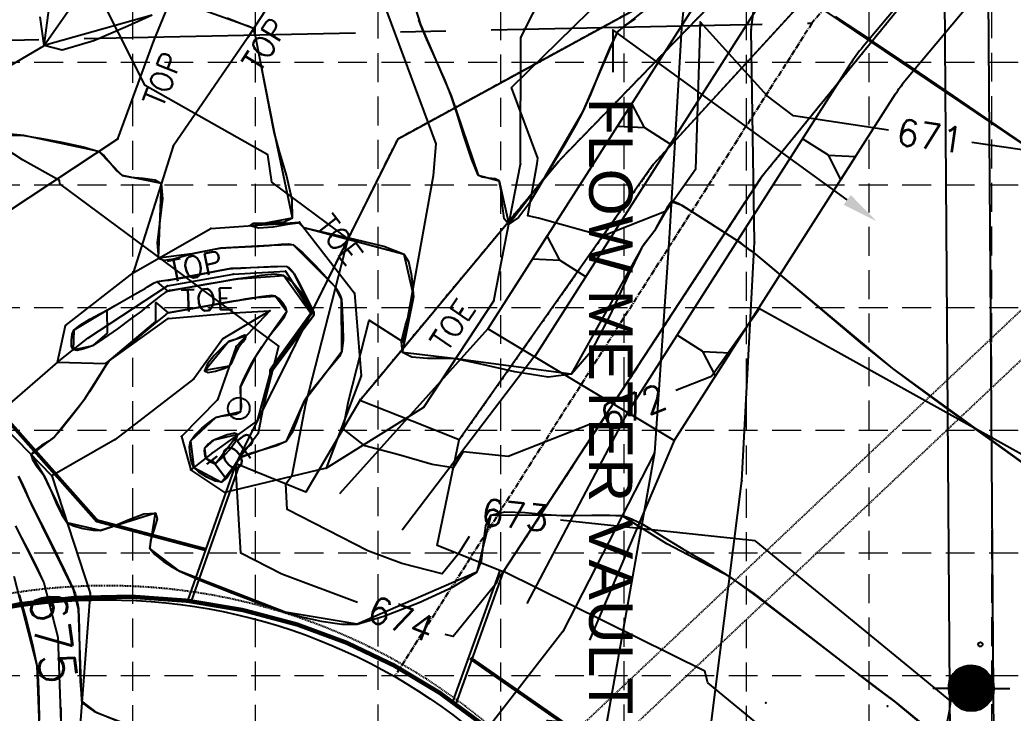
# Model space of a CAD drawing. Header units: inches. Extents: x 8056544 to 8057224, y 14638228 to 14639314.
# Drawn here: x 8057003.7 to 8057141, y 14638952.2 to 14639048 of the extents above; entities that cross this region are included whole.
import ezdxf

# ---------------------------------------------------------------- set-up
doc = ezdxf.new("R2010")
doc.units = ezdxf.units.IN
doc.header["$MEASUREMENT"] = 0
for name, pattern in [('CENTER2', [1.125, 0.75, -0.125, 0.125, -0.125]), ('DASHED2', [0.375, 0.25, -0.125]), ('HIDDEN', [0.375, 0.25, -0.125]), ('HIDDEN2', [0.1875, 0.125, -0.0625]), ('PHANTOM2', [1.25, 0.625, -0.125, 0.125, -0.125, 0.125, -0.125])]:
    doc.linetypes.add(name, pattern=pattern)
for name, color, linetype in [('EC', 35, 'Continuous'), ('EX-CONC', 5, 'Continuous'), ('EX-MISC', 5, 'Continuous'), ('EX-PAV-DIRT', 21, 'Continuous'), ('EX-SLOPE-BTM-', 5, 'DASHED2'), ('EX-SLOPE-TOP-', 5, 'PHANTOM2'), ('EX-TANK', 2, 'Continuous'), ('EX-TANK-DRAIN', 2, 'HIDDEN2'), ('EX-YARD PIPE-blue', 5, 'Continuous'), ('EX-YARD-PIPE', 2, 'Continuous'), ('FN-6TXT', 6, 'Continuous'), ('FN-CLDITCH', 2, 'CENTER2'), ('FN-TANK-DRAIN', 2, 'HIDDEN2'), ('GRID', 254, 'HIDDEN'), ('POINT', 7, 'Continuous'), ('SRF-FLT-', 5, 'Continuous'), ('WR-DRAIN-CHAN-CENTER', 2, 'CENTER2'), ('WR-DRAIN-CHANNEL', 7, 'Continuous')]:
    doc.layers.add(name, color=color, linetype=linetype)
doc.styles.add('30-120', font='ROMANS.shx', dxfattribs={"height": 3.6})
doc.styles.add('ROMANS', font='romans.shx', dxfattribs={"height": 3})
doc.styles.get("Standard").update_dxf_attribs({"font": 'ARIAL.TTF'})

# ---------------------------------------------------------------- blocks, each defined once
blk = doc.blocks.new('AV')
at = {"linetype": 'Continuous'}
for p, q in [((0, 0.0631), (0, 0.1064)), ((0, -0.0631), (0, -0.1064))]:
    blk.add_line(p, q, dxfattribs=at)
for radius in [0.0625, 0.06, 0.0575, 0.055, 0.0525, 0.05, 0.0475, 0.045, 0.0425, 0.04, 0.0375, 0.035, 0.0325, 0.03, 0.0275, 0.025, 0.0225, 0.02, 0.0175, 0.015, 0.0125, 0.01, 0.0075, 0.005, 0.0025]:
    blk.add_circle((0, 0), radius, dxfattribs=at)

msp = doc.modelspace()

# ---------------------------------------------------------------- linework, layer by layer
at = {"layer": 'EC', "flags": 128}
for points, elevation in [([(8057123.73, 14639032.8), (8057110.59, 14639034.74), (8057106.99, 14639037.54), (8057097.69, 14639047.73), (8057097.08, 14639027.32), (8057092.99, 14639021.57), (8057084.24, 14639018.12), (8057075.35, 14639020.63), (8057073.88, 14639020.92), (8057075.2, 14639028.16), (8057075.26, 14639028.91), (8057071.63, 14639038.69), (8057088.8, 14639055.54), (8057067.86, 14639075.43), (8057054.01, 14639083.72), (8057046.89, 14639089.74), (8057043.98, 14639094.36)], 671), ([(8057082.54, 14638992.16), (8057071.17, 14638987.68), (8057064.93, 14638988.34), (8057064.92, 14638988.28), (8057063.59, 14638986.12), (8057060.68, 14638986.56), (8057056.04, 14638987.9), (8057051.37, 14638989.16), (8057048.35, 14638991.52), (8057049.08, 14638995.34), (8057051.94, 14639006.52), (8057056.68, 14639003.5), (8057060.85, 14639026.5), (8057061.22, 14639030.87), (8057054.43, 14639049.13), (8057039.65, 14639067.74), (8057030.08, 14639075.83)], 672), ([(8057065.77, 14638976.64), (8057064.26, 14638974.18), (8057062.05, 14638971.46), (8057056.49, 14638972.88), (8057051.79, 14638974.65), (8057040.63, 14638980.35), (8057040.42, 14638983.9), (8057041.32, 14638985.09), (8057043.2, 14638994.95), (8057049.05, 14639017.78), (8057038.5, 14639025.61), (8057037.95, 14639029.38), (8057021.01, 14639038.96), (8057008.1, 14639064.45)], 673), ([(8057050.36, 14638967.49), (8057039.9, 14638971.43), (8057034.22, 14638974.33), (8057033.56, 14638985.29), (8057033.63, 14638986.65), (8057033.99, 14638987.45), (8057036.64, 14638990.94), (8057037.33, 14638994.56), (8057039.47, 14639002.93), (8057009.21, 14639025.37), (8057009.14, 14639025.83), (8057004.06, 14639028.7), (8056992.41, 14639036.21), (8056986.22, 14639046.91), (8056984.09, 14639052.06)], 674), ([(8057195.52, 14638993.35), (8057189.22, 14638996.91), (8057159.44, 14639026.49), (8057155.8, 14639028.4), (8057154.56, 14639029.4), (8057153.3, 14639030.12), (8057153.27, 14639028.43), (8057135.26, 14639031.09)], 671), ([(8057197.98, 14638938.5), (8057195.58, 14638939.85), (8057176, 14638961.34), (8057160.5, 14638976.87), (8057154.91, 14638982.9), (8057145.47, 14638986.11), (8057105.92, 14639008.08), (8057099.26, 14638998.75), (8057094.35, 14638996.81)], 672), ([(8057171.21, 14638916.98), (8057165.66, 14638926.96), (8057159.68, 14638933.52), (8057155.56, 14638937.65), (8057147.85, 14638938.37), (8057150.01, 14638929.3), (8057145.71, 14638927.73), (8057140.43, 14638928.29), (8057135.93, 14638931.59), (8057129.81, 14638940.57), (8057132.18, 14638952.49), (8057132.36, 14638953.86), (8057105.47, 14638975.94), (8057105.47, 14638975.95), (8057105.32, 14638976.02), (8057078.42, 14638978.9)], 673), ([(8057128.42, 14638908.02), (8057128.09, 14638908.06), (8057122.96, 14638904.83), (8057118.37, 14638909.77), (8057109.77, 14638924.7), (8057108.29, 14638926.82), (8057108.26, 14638938.23), (8057109.48, 14638947.6), (8057098.76, 14638956.41), (8057098.34, 14638958.03), (8057070.61, 14638971.74), (8057070.49, 14638971.76), (8057070.48, 14638971.73), (8057069.76, 14638970.78), (8057069.5, 14638970.13), (8057063.55, 14638962.81), (8057062.44, 14638963.09)], 674)]:
    msp.add_lwpolyline(points, dxfattribs=dict(at, elevation=elevation))
at = {"layer": 'EC'}
for points in [[(8057045.99, 14638986.05), (8057059.51, 14638994.49), (8057069.21, 14639009.18), (8057072.87, 14639028.09), (8057072.94, 14639045.57), (8057079.51, 14639058.6), (8057078.45, 14639072.45), (8057089.71, 14639088.94)], [(8056969.13, 14639029.23), (8056987.61, 14639033.07), (8057006.99, 14639044.43), (8057020.93, 14639064.4), (8057029.27, 14639073.19)], [(8056969.13, 14639029.23), (8056982.18, 14639019.35), (8057001.83, 14639021.41), (8057017.23, 14639031.6), (8057022.17, 14639045.12), (8057028.79, 14639061.15), (8057046.3, 14639062.7), (8057035.17, 14639045.6), (8057024.85, 14639030.56), (8057019.32, 14639013.08)], [(8057008.87, 14639000.74), (8057009.98, 14639005.78), (8057019.32, 14639013.08), (8057030.08, 14639019.17), (8057042.32, 14639020.08), (8057049.95, 14639010.25), (8057050.85, 14638998.82), (8057045.99, 14638986.05), (8057032, 14638982.7), (8057027.31, 14638985.86)], [(8057008.87, 14639000.74), (8057013.09, 14639004.05), (8057024.09, 14639011.25), (8057033.18, 14639012.9), (8057040.41, 14639013.31), (8057044.08, 14639007.5), (8057038.43, 14638999.74), (8057036.48, 14638992.62), (8057030.31, 14638988.2), (8057027.31, 14638985.86)], [(8057008.09, 14638985.01), (8057000.1, 14638993.15), (8056991.19, 14639000.93), (8056977.26, 14639007.03), (8056959.88, 14639007.72), (8056944.07, 14639003.14), (8056927.64, 14638991.15), (8056914.43, 14638973.79), (8056917.33, 14638961.24), (8056925.75, 14638963.63), (8056941.22, 14638976.45), (8056954.02, 14638983.4), (8056969.58, 14638985.78), (8056982.97, 14638979.77), (8056986.75, 14638964.58), (8056989.61, 14638944.41), (8056988.44, 14638926.02), (8056983.39, 14638912.14), (8056974.94, 14638905.25), (8056973.48, 14638898.28), (8056967.72, 14638901.41), (8056965.4, 14638896.74), (8056967.78, 14638893.55)], [(8057038.23, 14639007.83), (8057031.72, 14639003.95), (8057027.74, 14638998.41), (8057016.83, 14638990.01), (8057008.09, 14638985.01)], [(8057008.87, 14639000.74), (8057015.52, 14639000.54), (8057024.19, 14639006.76), (8057033.24, 14639007.53), (8057038.23, 14639007.83), (8057033.56, 14639002.88), (8057030.98, 14638995.51), (8057026.03, 14638990.43), (8057027.31, 14638985.86)], [(8057008.87, 14639000.74), (8057000.1, 14638993.15)], [(8057091.41, 14638988.17), (8057078.71, 14638963.52), (8057067.75, 14638949.37)], [(8057008.09, 14638985.01), (8057013.41, 14638968.81), (8057011.77, 14638947.63), (8057008.18, 14638927.39), (8057003.05, 14638910.09), (8056992.26, 14638897.53), (8056982.16, 14638891.07)]]:
    msp.add_lwpolyline(points, dxfattribs=at)
at = {"layer": 'EC', "linetype": 'Continuous'}
for points in [[(8057021.95, 14639048.65), (8057007.02, 14639044.47), (8057010.04, 14639067.18)], [(8057156.07, 14638976.84), (8057124.35, 14638999.82), (8057105.14, 14639015.87), (8057104.67, 14639016.16), (8057103, 14639017.4), (8057095.2, 14639022.36), (8057093.72, 14639022.87), (8057091.4, 14639018.88), (8057089.58, 14639016.49), (8057079.9, 14638999.06), (8057063.94, 14639001.2), (8057056.56, 14639002.05), (8057058.11, 14639009.8), (8057056.8, 14639015.58), (8057042.94, 14639019.29), (8057042.28, 14639019.95), (8057042.14, 14639019.94), (8057035.45, 14639019.57), (8057041.37, 14639020.65), (8057038.86, 14639032.44), (8057036.23, 14639045.77), (8057035.96, 14639046.81), (8057034.42, 14639047.44), (8057024.58, 14639050.95)], [(8057058.08, 14639050.42), (8057059.05, 14639047.39), (8057063.3, 14639037.53), (8057067.02, 14639026.55), (8057069.91, 14639025.78), (8057071.26, 14639019.79), (8057076.29, 14639026.39), (8057081.52, 14639035.39), (8057086.3, 14639046.36), (8057090.95, 14639050.03)], [(8057112.66, 14639050.82), (8057152.69, 14639023.85)], [(8057151.8, 14638931.26), (8057124.67, 14638953.78), (8057121.81, 14638955.92), (8057105.15, 14638968.73), (8057101.79, 14638971.05), (8057093.1, 14638975.6), (8057086.94, 14638979.5), (8057068.77, 14638979.56), (8057066.86, 14638971.68), (8057050.3, 14638964.5), (8057040.35, 14638966.16), (8057025.73, 14638971.83), (8057021.63, 14638974.95), (8057022.41, 14638979.86), (8057014.81, 14638977.45), (8057010.22, 14638978.53), (8057007.45, 14638984.12), (8057007.04, 14638984.99), (8057005.24, 14638987.91), (8057008.35, 14638990.29), (8057012.66, 14638995.64), (8057015.55, 14639000.27), (8057015.73, 14639000.5), (8057016.07, 14639000.93), (8057022.49, 14639006.34), (8057022.48, 14639008.98), (8057024.17, 14639007.52), (8057030.46, 14639008.66), (8057033.22, 14639009.14), (8057036.41, 14639009.65), (8057039.03, 14639009.86), (8057040.58, 14639007.7), (8057038.31, 14639004.54), (8057036.1, 14639001.24), (8057034.19, 14638997.33), (8057034.16, 14638993.84), (8057030.76, 14638993.07), (8057027.25, 14638989.8), (8057027.7, 14638986.17), (8057031.56, 14638984.14), (8057034.21, 14638987.58), (8057040.55, 14638989.8), (8057043.05, 14638995.46), (8057045.92, 14638999.19), (8057048.2, 14639002.22), (8057048.13, 14639009.4), (8057047.25, 14639011.12), (8057041.43, 14639016.94), (8057038.18, 14639016.83), (8057031.42, 14639016.46), (8057027.46, 14639015.71), (8057022.83, 14639015.07), (8057023.23, 14639025.41), (8057017.81, 14639026.49), (8057014.57, 14639029.84), (8057004.21, 14639032.02), (8056988.44, 14639033.56)], [(8057153.18, 14638873.14), (8057139.16, 14638896.86), (8057126.73, 14638909.3), (8057104.23, 14638932.08), (8057102.19, 14638932.21), (8057096.03, 14638931.6), (8057094.56, 14638933.44), (8057090.21, 14638935.54), (8057060.52, 14638937.01), (8057058.43, 14638937.33), (8057055.95, 14638936.25), (8057055.39, 14638936.35), (8057014.42, 14638952.23), (8057012.25, 14638953.89), (8057011.8, 14638966.62), (8057011.1, 14638969.32), (8057005.27, 14638981.11), (8057003.47, 14638984.95)], [(8057003.08, 14638978.1), (8057006.97, 14638970.24), (8057008.91, 14638962.72), (8057009.43, 14638948.3), (8057009.41, 14638944.63), (8057007.18, 14638927.95), (8057006.92, 14638926.27), (8057003.15, 14638910.41)], [(8057002.84, 14638971.16), (8057006.03, 14638958.82), (8057006.38, 14638949.19), (8057006.33, 14638940.72), (8057004.8, 14638929.3), (8057003.93, 14638923.6), (8057001.22, 14638912.21)]]:
    msp.add_lwpolyline(points, dxfattribs=at)
at = {"layer": 'EC', "elevation": 675, "flags": 128}
msp.add_lwpolyline([(8057029.38, 14638974.81, 0.5, 0.5, 0), (8057029.38, 14638974.81, 0.5, 0.5, 0), (8057014.32, 14638978.8, 0.5, 0.5, 0), (8057000.04, 14638994.89, 0.5, 0.5, 0), (8056990.69, 14639005.43, 0.5, 0.5, 0), (8056984.23, 14639018.93, 0.5, 0.5, 0), (8056985.87, 14639019.67, 0.5, 0.5, 0), (8056983.13, 14639022.98, 0.5, 0.5, 0), (8056981.03, 14639024.34, 0.5, 0.5, 0), (8056963.05, 14639021.02, 0.5, 0.5, 0), (8056962, 14639025.31, 0.5, 0.5, 0), (8056961.87, 14639025.81, 0.5, 0.5, 0), (8056964.22, 14639043.28, 0.5, 0.5, 0)], format="xyseb", dxfattribs=at)
at = {"layer": 'EC', "linetype": 'Continuous'}
for points in [[(8057024.11, 14639010.52), (8057025.33, 14639010.75), (8057033.19, 14639012.12), (8057033.85, 14639012.22), (8057040.17, 14639012.71), (8057043.89, 14639007.51), (8057038.43, 14638999.89), (8057038.36, 14638999.78), (8057038.29, 14638999.66), (8057038.29, 14638999.23), (8057038.67, 14638999.72), (8057044.3, 14639007.21), (8057044.3, 14639007.6), (8057041.6, 14639012.93), (8057040.59, 14639013.94), (8057034.22, 14639013.72), (8057032.82, 14639013.64), (8057024.75, 14639012.13), (8057022.6, 14639011.83)], [(8057015.78, 14639004.71), (8057015.76, 14639007.92), (8057011.12, 14639005.15), (8057011.04, 14639002.44), (8057013.8, 14639003.04)], [(8057034.97, 14639004.38), (8057033.84, 14639002.7), (8057032.62, 14639000.18), (8057029.22, 14638999.55), (8057032.47, 14639003.52), (8057033.49, 14639003.89)], [(8057030.76, 14638986.74), (8057033.81, 14638990.71), (8057030.47, 14638989.96), (8057029.21, 14638988.78), (8057029.37, 14638987.47)]]:
    msp.add_lwpolyline(points, close=True, dxfattribs=at)
at = {"layer": 'EC', "const_width": 0.5, "elevation": 675, "flags": 128}
msp.add_lwpolyline([(8057074.35, 14638944.51), (8057076.65, 14638951.05), (8057078.81, 14638950.85), (8057066.14, 14638959.67), (8057065.99, 14638959.46)], dxfattribs=at)
at = {"layer": 'EC'}
for points in [[(8057021.95, 14639048.65, 672), (8057018.58, 14639047.16, 672), (8057013.91, 14639045.13, 672), (8057009.53, 14639043.81, 672), (8057007.02, 14639044.48, 672), (8057007.02, 14639044.48, 672), (8057006.48, 14639048.43, 672)], [(8057142.9, 14638986.34, 672), (8057137.47, 14638990.24, 672), (8057132.26, 14638993.99, 672), (8057127.73, 14638997.29, 672), (8057124.35, 14638999.82, 672), (8057124.35, 14638999.82, 672), (8057120.21, 14639003.16, 672), (8057114.7, 14639007.79, 672), (8057109.2, 14639012.45, 672), (8057105.14, 14639015.88, 672), (8057105.14, 14639015.88, 672), (8057105.04, 14639015.95, 672), (8057104.91, 14639016.03, 672), (8057104.78, 14639016.11, 672), (8057104.68, 14639016.17, 672), (8057104.68, 14639016.17, 672), (8057104.33, 14639016.43, 672), (8057103.85, 14639016.79, 672), (8057103.37, 14639017.14, 672), (8057103.02, 14639017.4, 672), (8057103.02, 14639017.4, 672), (8057101.36, 14639018.47, 672), (8057099.12, 14639019.9, 672), (8057096.87, 14639021.33, 672), (8057095.19, 14639022.35, 672), (8057095.19, 14639022.35, 672), (8057094.88, 14639022.53, 672), (8057094.44, 14639022.75, 672), (8057094.01, 14639022.9, 672), (8057093.72, 14639022.86, 672), (8057093.72, 14639022.86, 672), (8057093.14, 14639022.09, 672), (8057092.49, 14639020.93, 672), (8057091.88, 14639019.74, 672), (8057091.4, 14639018.88, 672), (8057091.4, 14639018.88, 672), (8057091.02, 14639018.36, 672), (8057090.48, 14639017.69, 672), (8057089.95, 14639017.01, 672), (8057089.59, 14639016.49, 672), (8057089.59, 14639016.49, 672), (8057087.71, 14639012.6, 672), (8057085.28, 14639007.25, 672), (8057082.58, 14639002.16, 672), (8057079.91, 14638999.06, 672), (8057079.91, 14638999.06, 672), (8057076.7, 14638998.64, 672), (8057072.09, 14638999.36, 672), (8057067.4, 14639000.46, 672), (8057063.94, 14639001.2, 672), (8057063.94, 14639001.2, 672), (8057062.28, 14639001.24, 672), (8057060.01, 14639001.23, 672), (8057057.86, 14639001.42, 672), (8057056.56, 14639002.05, 672), (8057056.56, 14639002.05, 672), (8057056.42, 14639003.58, 672), (8057056.99, 14639005.81, 672), (8057057.73, 14639008.1, 672), (8057058.1, 14639009.8, 672), (8057058.1, 14639009.8, 672), (8057058.05, 14639011.12, 672), (8057057.83, 14639012.9, 672), (8057057.42, 14639014.58, 672), (8057056.79, 14639015.58, 672), (8057056.79, 14639015.58, 672), (8057053.99, 14639016.68, 672), (8057049.99, 14639017.69, 672), (8057045.92, 14639018.57, 672), (8057042.94, 14639019.29, 672), (8057042.94, 14639019.29, 672), (8057042.78, 14639019.4, 672), (8057042.6, 14639019.59, 672), (8057042.42, 14639019.8, 672), (8057042.28, 14639019.95, 672), (8057042.28, 14639019.95, 672), (8057042.25, 14639019.95, 672), (8057042.21, 14639019.95, 672), (8057042.17, 14639019.94, 672), (8057042.14, 14639019.94, 672), (8057042.14, 14639019.94, 672), (8057040.67, 14639019.72, 672), (8057038.66, 14639019.39, 672), (8057036.72, 14639019.23, 672), (8057035.45, 14639019.57, 672), (8057035.45, 14639019.57, 672), (8057035.96, 14639019.92, 672), (8057037.97, 14639019.98, 672), (8057040.2, 14639020.11, 672), (8057041.37, 14639020.65, 672), (8057041.37, 14639020.65, 672), (8057041.3, 14639023.16, 672), (8057040.52, 14639026.56, 672), (8057039.53, 14639029.98, 672), (8057038.84, 14639032.5, 672), (8057038.84, 14639032.5, 672), (8057038.28, 14639035.32, 672), (8057037.53, 14639039.13, 672), (8057036.78, 14639042.95, 672), (8057036.23, 14639045.77, 672), (8057036.23, 14639045.77, 672), (8057036.19, 14639046, 672), (8057036.13, 14639046.31, 672), (8057036.05, 14639046.61, 672), (8057035.95, 14639046.8, 672), (8057035.95, 14639046.8, 672), (8057035.65, 14639046.98, 672), (8057035.21, 14639047.16, 672), (8057034.76, 14639047.31, 672), (8057034.42, 14639047.42, 672), (8057034.42, 14639047.42, 672), (8057032.35, 14639048.25, 672)], [(8057088.72, 14639048.15, 671), (8057087.24, 14639047.2, 671), (8057086.3, 14639046.36, 671), (8057086.3, 14639046.36, 671), (8057085.16, 14639044.1, 671), (8057083.82, 14639040.92, 671), (8057082.53, 14639037.72, 671), (8057081.51, 14639035.38, 671), (8057081.51, 14639035.38, 671), (8057080.46, 14639033.44, 671), (8057078.98, 14639030.84, 671), (8057077.45, 14639028.27, 671), (8057076.28, 14639026.39, 671), (8057076.28, 14639026.39, 671), (8057075.35, 14639024.8, 671), (8057074.06, 14639022.63, 671), (8057072.62, 14639020.7, 671), (8057071.27, 14639019.8, 671), (8057071.27, 14639019.8, 671), (8057070.63, 14639020.54, 671), (8057070.37, 14639022.36, 671), (8057070.22, 14639024.39, 671), (8057069.91, 14639025.78, 671), (8057069.91, 14639025.78, 671), (8057069.37, 14639026.04, 671), (8057068.46, 14639026.16, 671), (8057067.56, 14639026.29, 671), (8057067.03, 14639026.56, 671), (8057067.03, 14639026.56, 671), (8057066.08, 14639028.81, 671), (8057065.05, 14639031.98, 671), (8057064.08, 14639035.17, 671), (8057063.31, 14639037.51, 671), (8057063.31, 14639037.51, 671), (8057062.44, 14639039.62, 671), (8057061.2, 14639042.45, 671), (8057059.95, 14639045.29, 671), (8057059.06, 14639047.39, 671), (8057059.06, 14639047.39, 671), (8057058.83, 14639048.02, 671)], [(8057144.16, 14639029.67, 671), (8057138.63, 14639033.46, 671), (8057132.73, 14639037.5, 671), (8057126.81, 14639041.53, 671), (8057121.25, 14639045.26, 671), (8057116.41, 14639048.44, 671)], [(8057000.71, 14639032.11, 673), (8057004.21, 14639032.02, 673), (8057004.21, 14639032.02, 673), (8057006.44, 14639031.66, 673), (8057009.45, 14639031.12, 673), (8057012.43, 14639030.48, 673), (8057014.57, 14639029.85, 673), (8057014.57, 14639029.85, 673), (8057015.32, 14639029.24, 673), (8057016.2, 14639028.2, 673), (8057017.08, 14639027.15, 673), (8057017.81, 14639026.5, 673), (8057017.81, 14639026.5, 673), (8057019, 14639026.26, 673), (8057020.72, 14639026.14, 673), (8057022.33, 14639025.93, 673), (8057023.22, 14639025.41, 673), (8057023.22, 14639025.41, 673), (8057023.4, 14639023.27, 673), (8057023.03, 14639020.24, 673), (8057022.67, 14639017.21, 673), (8057022.84, 14639015.07, 673), (8057022.84, 14639015.07, 673), (8057023.59, 14639014.79, 673), (8057024.94, 14639015.02, 673), (8057026.4, 14639015.43, 673), (8057027.46, 14639015.71, 673), (8057027.46, 14639015.71, 673), (8057028.31, 14639015.87, 673), (8057029.44, 14639016.1, 673), (8057030.58, 14639016.32, 673), (8057031.42, 14639016.46, 673), (8057031.42, 14639016.46, 673), (8057032.86, 14639016.56, 673), (8057034.8, 14639016.67, 673), (8057036.74, 14639016.76, 673), (8057038.18, 14639016.83, 673), (8057038.18, 14639016.83, 673), (8057038.88, 14639016.91, 673), (8057039.84, 14639017.03, 673), (8057040.79, 14639017.08, 673), (8057041.43, 14639016.95, 673), (8057041.43, 14639016.95, 673), (8057042.77, 14639015.84, 673), (8057044.45, 14639014.17, 673), (8057046.08, 14639012.42, 673), (8057047.25, 14639011.12, 673), (8057047.25, 14639011.12, 673), (8057047.49, 14639010.78, 673), (8057047.77, 14639010.29, 673), (8057048.01, 14639009.79, 673), (8057048.12, 14639009.39, 673), (8057048.12, 14639009.39, 673), (8057048.24, 14639007.87, 673), (8057048.33, 14639005.79, 673), (8057048.34, 14639003.73, 673), (8057048.2, 14639002.22, 673), (8057048.2, 14639002.22, 673), (8057047.84, 14639001.51, 673), (8057047.17, 14639000.65, 673), (8057046.45, 14638999.81, 673), (8057045.92, 14638999.19, 673), (8057045.92, 14638999.19, 673), (8057045.3, 14638998.4, 673), (8057044.45, 14638997.35, 673), (8057043.61, 14638996.28, 673), (8057043.05, 14638995.46, 673), (8057043.05, 14638995.46, 673), (8057042.53, 14638994.24, 673), (8057041.92, 14638992.54, 673), (8057041.25, 14638990.89, 673), (8057040.55, 14638989.8, 673), (8057040.55, 14638989.8, 673), (8057039.29, 14638989.18, 673), (8057037.43, 14638988.63, 673), (8057035.54, 14638988.11, 673), (8057034.21, 14638987.58, 673), (8057034.21, 14638987.58, 673), (8057033.6, 14638986.88, 673), (8057032.93, 14638985.76, 673), (8057032.23, 14638984.69, 673), (8057031.56, 14638984.14, 673), (8057031.56, 14638984.14, 673), (8057030.67, 14638984.28, 673), (8057029.51, 14638984.83, 673), (8057028.41, 14638985.54, 673), (8057027.7, 14638986.17, 673), (8057027.7, 14638986.17, 673), (8057027.4, 14638986.89, 673), (8057027.2, 14638987.95, 673), (8057027.13, 14638989.03, 673), (8057027.25, 14638989.8, 673), (8057027.25, 14638989.8, 673), (8057027.84, 14638990.61, 673), (8057028.84, 14638991.58, 673), (8057029.92, 14638992.48, 673), (8057030.76, 14638993.07, 673), (8057030.76, 14638993.07, 673), (8057031.48, 14638993.26, 673), (8057032.52, 14638993.38, 673), (8057033.53, 14638993.54, 673), (8057034.16, 14638993.84, 673), (8057034.16, 14638993.84, 673), (8057034.32, 14638994.52, 673), (8057034.27, 14638995.54, 673), (8057034.17, 14638996.58, 673), (8057034.19, 14638997.33, 673), (8057034.19, 14638997.33, 673), (8057034.52, 14638998.19, 673), (8057035.07, 14638999.32, 673), (8057035.65, 14639000.43, 673), (8057036.1, 14639001.24, 673), (8057036.1, 14639001.24, 673), (8057036.55, 14639001.96, 673), (8057037.18, 14639002.9, 673), (8057037.83, 14639003.84, 673), (8057038.31, 14639004.54, 673), (8057038.31, 14639004.54, 673), (8057038.84, 14639005.19, 673), (8057039.57, 14639006.07, 673), (8057040.24, 14639006.97, 673), (8057040.58, 14639007.7, 673), (8057040.58, 14639007.7, 673), (8057040.43, 14639008.23, 673), (8057040.01, 14639008.89, 673), (8057039.49, 14639009.5, 673), (8057039.03, 14639009.86, 673), (8057039.03, 14639009.86, 673), (8057038.5, 14639009.93, 673), (8057037.74, 14639009.86, 673), (8057036.98, 14639009.74, 673), (8057036.41, 14639009.65, 673), (8057036.41, 14639009.65, 673), (8057035.73, 14639009.56, 673), (8057034.82, 14639009.41, 673), (8057033.9, 14639009.26, 673), (8057033.22, 14639009.14, 673), (8057033.22, 14639009.14, 673), (8057032.63, 14639009.04, 673), (8057031.84, 14639008.9, 673), (8057031.05, 14639008.76, 673), (8057030.46, 14639008.66, 673), (8057030.46, 14639008.66, 673), (8057029.12, 14639008.42, 673), (8057027.31, 14639008.1, 673), (8057025.51, 14639007.78, 673), (8057024.17, 14639007.52, 673), (8057024.17, 14639007.52, 673), (8057024.09, 14639007.48, 673), (8057023.98, 14639007.4, 673), (8057023.88, 14639007.32, 673), (8057023.8, 14639007.26, 673), (8057023.8, 14639007.26, 673), (8057022.16, 14639005.92, 673), (8057019.93, 14639004.1, 673), (8057017.7, 14639002.28, 673), (8057016.06, 14639000.93, 673), (8057016.06, 14639000.93, 673), (8057015.98, 14639000.84, 673), (8057015.89, 14639000.72, 673), (8057015.8, 14639000.6, 673), (8057015.73, 14639000.5, 673), (8057015.73, 14639000.5, 673), (8057015.69, 14639000.46, 673), (8057015.64, 14639000.39, 673), (8057015.59, 14639000.32, 673), (8057015.55, 14639000.27, 673), (8057015.55, 14639000.27, 673), (8057014.95, 14638999.28, 673), (8057014.13, 14638997.94, 673), (8057013.3, 14638996.6, 673), (8057012.66, 14638995.64, 673), (8057012.66, 14638995.64, 673), (8057011.78, 14638994.47, 673), (8057010.56, 14638992.92, 673), (8057009.32, 14638991.39, 673), (8057008.35, 14638990.29, 673), (8057008.35, 14638990.29, 673), (8057007.66, 14638989.79, 673), (8057006.66, 14638989.18, 673), (8057005.73, 14638988.53, 673), (8057005.24, 14638987.91, 673), (8057005.24, 14638987.91, 673), (8057005.4, 14638987.26, 673), (8057005.95, 14638986.43, 673), (8057006.59, 14638985.61, 673), (8057007.04, 14638984.99, 673), (8057007.04, 14638984.99, 673), (8057007.13, 14638984.81, 673), (8057007.25, 14638984.56, 673), (8057007.36, 14638984.31, 673), (8057007.45, 14638984.12, 673), (8057007.45, 14638984.12, 673), (8057007.98, 14638982.9, 673), (8057008.69, 14638981.22, 673), (8057009.47, 14638979.6, 673), (8057010.22, 14638978.53, 673), (8057010.22, 14638978.53, 673), (8057011.1, 14638978.08, 673), (8057012.42, 14638977.72, 673), (8057013.79, 14638977.49, 673), (8057014.81, 14638977.46, 673), (8057014.81, 14638977.46, 673), (8057016.46, 14638977.99, 673), (8057018.65, 14638978.94, 673), (8057020.82, 14638979.75, 673), (8057022.42, 14638979.87, 673), (8057022.42, 14638979.87, 673), (8057022.64, 14638979.09, 673), (8057022.24, 14638977.63, 673), (8057021.73, 14638976.06, 673), (8057021.63, 14638974.95, 673), (8057021.63, 14638974.95, 673), (8057022.31, 14638974.12, 673), (8057023.48, 14638973.2, 673), (8057024.75, 14638972.37, 673), (8057025.73, 14638971.83, 673), (8057025.73, 14638971.83, 673), (8057028.79, 14638970.51, 673), (8057032.97, 14638968.83, 673), (8057037.19, 14638967.23, 673), (8057040.35, 14638966.15, 673), (8057040.35, 14638966.15, 673), (8057042.44, 14638965.59, 673), (8057045.31, 14638964.95, 673), (8057048.18, 14638964.49, 673), (8057050.3, 14638964.49, 673), (8057050.3, 14638964.49, 673), (8057053.99, 14638965.6, 673), (8057058.86, 14638967.5, 673), (8057063.59, 14638969.69, 673), (8057066.86, 14638971.68, 673), (8057066.86, 14638971.68, 673), (8057067.5, 14638973.22, 673), (8057067.78, 14638975.67, 673), (8057068.07, 14638978.1, 673), (8057068.76, 14638979.57, 673), (8057068.76, 14638979.57, 673), (8057070.69, 14638980.02, 673), (8057073.52, 14638979.96, 673), (8057076.42, 14638979.69, 673), (8057078.55, 14638979.53, 673), (8057078.55, 14638979.53, 673), (8057080.33, 14638979.55, 673), (8057082.75, 14638979.57, 673), (8057085.16, 14638979.57, 673), (8057086.94, 14638979.5, 673), (8057086.94, 14638979.5, 673), (8057087.54, 14638979.33, 673), (8057088.33, 14638979.01, 673), (8057089.1, 14638978.65, 673), (8057089.66, 14638978.37, 673), (8057089.66, 14638978.37, 673), (8057090.5, 14638977.88, 673), (8057091.62, 14638977.19, 673), (8057092.73, 14638976.49, 673), (8057093.56, 14638975.98, 673), (8057093.56, 14638975.98, 673), (8057095.32, 14638974.94, 673), (8057097.7, 14638973.56, 673), (8057100.07, 14638972.14, 673), (8057101.79, 14638971.04, 673), (8057101.79, 14638971.04, 673), (8057105.06, 14638968.64, 673), (8057109.46, 14638965.33, 673), (8057114.22, 14638961.7, 673), (8057118.6, 14638958.36, 673), (8057121.83, 14638955.9, 673), (8057121.83, 14638955.9, 673), (8057122.43, 14638955.45, 673), (8057123.25, 14638954.85, 673), (8057124.07, 14638954.24, 673), (8057124.66, 14638953.78, 673), (8057124.66, 14638953.78, 673), (8057128.21, 14638950.9, 673)], [(8057038.43, 14638999.89, 674), (8057039.7, 14639001.46, 674), (8057041.47, 14639003.57, 674), (8057043.08, 14639005.74, 674), (8057043.89, 14639007.51, 674), (8057043.89, 14639007.51, 674), (8057043.54, 14639008.78, 674), (8057042.53, 14639010.38, 674), (8057041.26, 14639011.85, 674), (8057040.17, 14639012.71, 674), (8057040.17, 14639012.71, 674), (8057038.88, 14639012.87, 674), (8057037.06, 14639012.71, 674), (8057035.21, 14639012.42, 674), (8057033.85, 14639012.22, 674), (8057033.85, 14639012.22, 674), (8057033.71, 14639012.21, 674), (8057033.52, 14639012.18, 674), (8057033.33, 14639012.14, 674), (8057033.19, 14639012.12, 674), (8057033.19, 14639012.12, 674), (8057031.52, 14639011.83, 674), (8057029.26, 14639011.43, 674), (8057027, 14639011.04, 674), (8057025.33, 14639010.75, 674), (8057025.33, 14639010.75, 674), (8057025.07, 14639010.71, 674), (8057024.71, 14639010.66, 674), (8057024.36, 14639010.6, 674), (8057024.11, 14639010.52, 674), (8057024.11, 14639010.52, 674), (8057023.7, 14639010.28, 674), (8057023.17, 14639009.91, 674), (8057022.66, 14639009.53, 674), (8057022.28, 14639009.25, 674), (8057022.28, 14639009.25, 674), (8057021.89, 14639008.94, 674), (8057021.38, 14639008.51, 674), (8057020.86, 14639008.08, 674), (8057020.47, 14639007.77, 674), (8057020.47, 14639007.77, 674), (8057019.07, 14639006.74, 674), (8057017.17, 14639005.34, 674), (8057015.25, 14639003.98, 674), (8057013.79, 14639003.04, 674), (8057013.79, 14639003.04, 674), (8057013.22, 14639002.78, 674), (8057012.4, 14639002.5, 674), (8057011.59, 14639002.35, 674), (8057011.04, 14639002.44, 674), (8057011.04, 14639002.44, 674), (8057010.82, 14639002.94, 674), (8057010.79, 14639003.76, 674), (8057010.9, 14639004.6, 674), (8057011.12, 14639005.15, 674), (8057011.12, 14639005.15, 674), (8057012.01, 14639005.85, 674), (8057013.36, 14639006.64, 674), (8057014.74, 14639007.38, 674), (8057015.76, 14639007.92, 674), (8057015.76, 14639007.92, 674), (8057016.87, 14639008.56, 674), (8057018.38, 14639009.42, 674), (8057019.88, 14639010.28, 674), (8057021, 14639010.91, 674), (8057021, 14639010.91, 674), (8057021.33, 14639011.12, 674), (8057021.78, 14639011.39, 674), (8057022.24, 14639011.66, 674), (8057022.6, 14639011.83, 674), (8057022.6, 14639011.83, 674), (8057023.05, 14639011.92, 674), (8057023.67, 14639012, 674), (8057024.29, 14639012.06, 674), (8057024.75, 14639012.12, 674), (8057024.75, 14639012.12, 674), (8057026.46, 14639012.44, 674), (8057028.78, 14639012.89, 674), (8057031.1, 14639013.33, 674), (8057032.82, 14639013.64, 674), (8057032.82, 14639013.64, 674), (8057033.11, 14639013.67, 674), (8057033.52, 14639013.69, 674), (8057033.92, 14639013.71, 674), (8057034.22, 14639013.72, 674), (8057034.22, 14639013.72, 674), (8057035.58, 14639013.79, 674), (8057037.41, 14639013.9, 674), (8057039.24, 14639013.97, 674), (8057040.59, 14639013.95, 674), (8057040.59, 14639013.95, 674), (8057040.85, 14639013.81, 674), (8057041.15, 14639013.52, 674), (8057041.42, 14639013.19, 674), (8057041.6, 14639012.93, 674), (8057041.6, 14639012.93, 674), (8057042.21, 14639011.81, 674), (8057042.99, 14639010.28, 674), (8057043.75, 14639008.74, 674), (8057044.3, 14639007.6, 674), (8057044.3, 14639007.6, 674), (8057044.32, 14639007.52, 674), (8057044.33, 14639007.4, 674), (8057044.33, 14639007.29, 674), (8057044.3, 14639007.21, 674), (8057044.3, 14639007.21, 674), (8057043.12, 14639005.61, 674), (8057041.5, 14639003.45, 674), (8057039.87, 14639001.31, 674), (8057038.67, 14638999.72, 674), (8057038.67, 14638999.72, 674), (8057038.6, 14638999.6, 674), (8057038.5, 14638999.44, 674), (8057038.39, 14638999.3, 674), (8057038.29, 14638999.22, 674), (8057038.29, 14638999.22, 674), (8057038.25, 14638999.27, 674), (8057038.26, 14638999.4, 674), (8057038.28, 14638999.55, 674), (8057038.29, 14638999.66, 674), (8057038.29, 14638999.66, 674), (8057038.3, 14638999.69, 674), (8057038.32, 14638999.72, 674), (8057038.34, 14638999.76, 674), (8057038.36, 14638999.78, 674), (8057038.36, 14638999.78, 674), (8057038.37, 14638999.81, 674), (8057038.39, 14638999.84, 674), (8057038.41, 14638999.87, 674), (8057038.43, 14638999.89, 674)], [(8057034.97, 14639004.38, 672), (8057034.74, 14639004.44, 672), (8057034.31, 14639004.27, 672), (8057033.84, 14639004.03, 672), (8057033.49, 14639003.87, 672), (8057033.49, 14639003.87, 672), (8057033.27, 14639003.81, 672), (8057032.96, 14639003.72, 672), (8057032.67, 14639003.63, 672), (8057032.47, 14639003.52, 672), (8057032.47, 14639003.52, 672), (8057031.65, 14639002.73, 672), (8057030.55, 14639001.64, 672), (8057029.6, 14639000.49, 672), (8057029.21, 14638999.54, 672), (8057029.21, 14638999.54, 672), (8057029.68, 14638999.29, 672), (8057030.71, 14638999.46, 672), (8057031.85, 14638999.82, 672), (8057032.62, 14639000.18, 672), (8057032.62, 14639000.18, 672), (8057032.96, 14639000.64, 672), (8057033.3, 14639001.38, 672), (8057033.6, 14639002.15, 672), (8057033.84, 14639002.7, 672), (8057033.84, 14639002.7, 672), (8057034.12, 14639003.06, 672), (8057034.53, 14639003.53, 672), (8057034.87, 14639004, 672), (8057034.97, 14639004.38, 672)], [(8057029.21, 14638988.78, 674), (8057029.17, 14638988.5, 674), (8057029.19, 14638988.11, 674), (8057029.26, 14638987.73, 674), (8057029.37, 14638987.47, 674), (8057029.37, 14638987.47, 674), (8057029.63, 14638987.23, 674), (8057030.04, 14638986.94, 674), (8057030.46, 14638986.74, 674), (8057030.76, 14638986.74, 674), (8057030.76, 14638986.74, 674), (8057031.59, 14638987.47, 674), (8057032.62, 14638988.57, 674), (8057033.49, 14638989.75, 674), (8057033.81, 14638990.71, 674), (8057033.81, 14638990.71, 674), (8057033.35, 14638990.92, 674), (8057032.35, 14638990.69, 674), (8057031.25, 14638990.28, 674), (8057030.47, 14638989.96, 674), (8057030.47, 14638989.96, 674), (8057030.16, 14638989.76, 674), (8057029.77, 14638989.44, 674), (8057029.42, 14638989.08, 674), (8057029.21, 14638988.78, 674)], [(8057003.47, 14638984.95, 674), (8057003.88, 14638984.15, 674), (8057004.39, 14638983.04, 674), (8057004.89, 14638981.93, 674), (8057005.26, 14638981.11, 674), (8057005.26, 14638981.11, 674), (8057006.51, 14638978.61, 674), (8057008.21, 14638975.23, 674), (8057009.89, 14638971.84, 674), (8057011.1, 14638969.32, 674), (8057011.1, 14638969.32, 674), (8057011.3, 14638968.76, 674), (8057011.52, 14638967.99, 674), (8057011.7, 14638967.21, 674), (8057011.8, 14638966.62, 674), (8057011.8, 14638966.62, 674), (8057011.88, 14638963.91, 674), (8057011.93, 14638960.24, 674), (8057012.02, 14638956.58, 674), (8057012.25, 14638953.89, 674), (8057012.25, 14638953.89, 674), (8057012.56, 14638953.44, 674), (8057013.19, 14638952.94, 674), (8057013.89, 14638952.51, 674), (8057014.43, 14638952.24, 674), (8057014.43, 14638952.24, 674), (8057018.19, 14638950.73, 674)], [(8057003.08, 14638978.1, 675), (8057003.92, 14638976.44, 675), (8057005.08, 14638974.19, 675), (8057006.21, 14638971.94, 675), (8057006.89, 14638970.43, 675)], [(8057003.6, 14638968.56, 676), (8057004.57, 14638965.03, 676), (8057005.47, 14638961.47, 676), (8057006.03, 14638958.82, 676), (8057006.03, 14638958.82, 676), (8057006.21, 14638956.78, 676), (8057006.31, 14638954.01, 676), (8057006.35, 14638951.24, 676)], [(8057009.32, 14638952.99, 675), (8057009.36, 14638951.37, 675), (8057009.43, 14638948.3, 675), (8057009.43, 14638948.3, 675), (8057009.45, 14638947.52, 675), (8057009.46, 14638946.47, 675), (8057009.45, 14638945.41, 675), (8057009.41, 14638944.63, 675), (8057009.41, 14638944.63, 675), (8057008.97, 14638941.08, 675), (8057008.33, 14638936.29, 675), (8057007.67, 14638931.5, 675), (8057007.18, 14638927.95, 675), (8057007.18, 14638927.95, 675), (8057007.13, 14638927.59, 675), (8057007.07, 14638927.11, 675), (8057006.99, 14638926.62, 675), (8057006.92, 14638926.27, 675), (8057006.92, 14638926.27, 675), (8057006.13, 14638922.9, 675), (8057005.03, 14638918.34, 675), (8057003.94, 14638913.78, 675), (8057003.15, 14638910.41, 675)]]:
    msp.add_polyline3d(points, dxfattribs=at)
at = {"layer": 'EX-CONC', "color": 7, "linetype": 'Continuous'}
for points in [[(8057057.9, 14638992.58), (8057050.65, 14638995.44), (8057043.2, 14638982.75), (8057033.56, 14638986.66)], [(8057070.5, 14638971.73), (8057061.37, 14638975.37), (8057064.39, 14638989.97), (8057057.9, 14638992.58)], [(8057026.89, 14638967.74), (8057033.56, 14638986.66)], [(8057027.39, 14638967.68), (8057034.03, 14638986.5)], [(8057070.03, 14638971.91), (8057063.49, 14638953.79)], [(8057070.5, 14638971.73), (8057063.92, 14638953.49)]]:
    msp.add_lwpolyline(points, dxfattribs=at)
at = {"layer": 'EX-CONC', "color": 7, "linetype": 'Continuous', "const_width": 0.6}
msp.add_lwpolyline([(8057096.1, 14638897.53, -0.212137), (8057073.6, 14638831.71, -0.213723), (8057016.1, 14638807.25, -0.293576), (8056940.68, 14638857.75, -0.200477), (8056939.86, 14638916.22, -0.392297), (8057041.99, 14638964.47, -0.340507), (8057096.36, 14638886.36)], format="xyb", dxfattribs=at)
at = {"layer": 'EX-CONC', "color": 7, "linetype": 'Continuous'}
msp.add_lwpolyline([(8057132.7, 14638953.96, -2.12563), (8057137.38, 14638953.79, -0.470449), (8057132.7, 14638953.96, 0.458161)], format="xyb", dxfattribs=at)
msp.add_circle((8057033.93, 14638994.33), 1.5, dxfattribs=at)
at = {"layer": 'EX-MISC', "linetype": 'Continuous'}
msp.add_circle((8057136.44, 14638961.72), 0.3, dxfattribs=at)
at = {"layer": 'EX-PAV-DIRT'}
for points in [[(8057105.98, 14639089.96), (8057097.76, 14639073.64), (8057095.14, 14639046.89), (8057093.42, 14639017.87), (8057091.41, 14638988.17), (8057084.8, 14638951.06)], [(8057099.22, 14638950.74), (8057103.47, 14638984.3), (8057105.21, 14639017.29), (8057104.78, 14639046.62), (8057107.59, 14639068.83), (8057117.44, 14639084.29)]]:
    msp.add_lwpolyline(points, dxfattribs=at)
at = {"layer": 'EX-SLOPE-BTM-'}
for points in [[(8057127.98, 14639068.11), (8057091.21, 14639028.01), (8057064.39, 14638989.97)], [(8057050.65, 14638995.44), (8057078.16, 14639028.51), (8057108.64, 14639059.88)]]:
    msp.add_lwpolyline(points, dxfattribs=at)
at = {"layer": 'EX-SLOPE-TOP-'}
for points in [[(8057033.56, 14638986.66), (8057055.95, 14639031.6), (8057095.53, 14639053.21), (8057120.24, 14639071.68), (8057146.53, 14639101.36), (8057186.02, 14639110.77)], [(8057185.5, 14639079.4), (8057153.3, 14639075.22), (8057141.55, 14639071.29), (8057140.44, 14639068.34), (8057106.15, 14639026.24), (8057070.5, 14638971.73)]]:
    msp.add_lwpolyline(points, dxfattribs=at)
at = {"layer": 'EX-TANK', "color": 7, "ltscale": 50}
msp.add_circle((8057015.67, 14638887.87), 80, dxfattribs=at)
at = {"layer": 'EX-TANK-DRAIN', "color": 5}
msp.add_circle((8057015.67, 14638887.87), 82, dxfattribs=at)
at = {"layer": 'EX-YARD-PIPE', "color": 7}
for p, q in [((8057131.49, 14639052.81), (8057132.25, 14638947.05)), ((8057137.49, 14639052.85), (8057138.26, 14638947.09))]:
    msp.add_line(p, q, dxfattribs=at)
at = {"layer": 'FN-6TXT', "color": 7, "ltscale": 50}
msp.add_lwpolyline([(8057118.04, 14639023.14), (8057085.65, 14639046.63), (8057085.65, 14639040.79)], dxfattribs=at)
msp.add_solid([(8057118.53, 14639023.81), (8057122.08, 14639020.2), (8057117.55, 14639022.46)], dxfattribs=at)
at = {"layer": 'FN-CLDITCH', "color": 5, "ltscale": 50}
msp.add_line((8056787.61, 14639040.67), (8057113.16, 14639047.56), dxfattribs=at)
at = {"layer": 'FN-TANK-DRAIN', "color": 5}
for points in [[(8057154.89, 14639081.26), (8057146.27, 14639075.76), (8057146.91, 14639012.46), (8057074.96, 14638944.51)], [(8057157.58, 14639077.05), (8057151.3, 14639073.04), (8057151.93, 14639010.32), (8057078.39, 14638940.88)]]:
    msp.add_lwpolyline(points, dxfattribs=at)
at = {"layer": 'GRID', "color": 252, "linetype": 'HIDDEN', "lineweight": 0, "ltscale": 16}
for p, q in [((8057019.28, 14638313.31), (8057019.28, 14639296.42)), ((8057036.31, 14638313.35), (8057036.23, 14639296.42)), ((8057053.24, 14638313.43), (8057053.18, 14639296.42)), ((8057070.17, 14638313.23), (8057070.13, 14639296.42)), ((8057087.28, 14638313.39), (8057087.15, 14639296.8)), ((8057104.14, 14638313.21), (8057104.1, 14639296.8)), ((8057121.1, 14638313.42), (8057121.05, 14639296.8)), ((8057138.08, 14638313.48), (8057138, 14639296.8)), ((8056561.65, 14639042.19), (8057205.72, 14639042.19)), ((8056561.65, 14639025.24), (8057205.72, 14639025.24)), ((8056561.65, 14639008.29), (8057205.72, 14639008.29)), ((8056561.65, 14638991.34), (8057205.72, 14638991.34)), ((8056561.65, 14638974.39), (8057205.72, 14638974.39)), ((8056561.65, 14638957.44), (8057205.72, 14638957.44))]:
    msp.add_line(p, q, dxfattribs=at)
at = {"layer": 'POINT'}
for p in [(8057095.14, 14639046.89, 671.36), (8057104.78, 14639046.62, 671.28), (8057022.18, 14639045.12, 672.21), (8057035.17, 14639045.6, 672.05), (8057072.94, 14639045.57, 670.46), (8057006.99, 14639044.43, 672), (8057017.23, 14639031.6, 672.82), (8057024.85, 14639030.56, 672.8), (8057072.87, 14639028.09, 670.77), (8057042.32, 14639020.08, 671.95), (8057030.08, 14639019.17, 672.04), (8057093.42, 14639017.87, 672.13), (8057105.21, 14639017.29, 671.97), (8057019.32, 14639013.08, 673.47), (8057040.41, 14639013.31, 674.21), (8057033.18, 14639012.9, 674.26), (8057024.09, 14639011.25, 674.24), (8057049.95, 14639010.25, 672.52), (8057069.21, 14639009.18, 671.29), (8057033.24, 14639007.53, 672.46), (8057038.23, 14639007.83, 672.29), (8057044.08, 14639007.5, 674.06), (8057024.19, 14639006.76, 672.75), (8057009.98, 14639005.78, 673.77), (8057013.09, 14639004.05, 674.4), (8057031.72, 14639003.95, 672.09), (8057033.56, 14639002.88, 671.87), (8057008.88, 14639000.74, 673.58), (8057015.52, 14639000.54, 673.02), (8057038.43, 14638999.74, 674.03), (8057027.74, 14638998.41, 672.04), (8057050.85, 14638998.83, 672.32), (8057030.98, 14638995.51, 672.22), (8057059.52, 14638994.49, 672.6), (8057036.48, 14638992.62, 673.57), (8057016.83, 14638990.01, 672.36), (8057026.03, 14638990.43, 672.38), (8057030.31, 14638988.2, 674.56), (8057091.41, 14638988.17, 672.76), (8057027.31, 14638985.86, 672.76), (8057045.99, 14638986.05, 672.24), (8057008.09, 14638985.01, 672.71), (8057103.47, 14638984.3, 672.69), (8057032, 14638982.7, 672.45), (8057013.41, 14638968.81, 673.44), (8057078.71, 14638963.52, 673.43), (8057106.79, 14638953.62, 673.3), (8057123.58, 14638953.19, 673.03)]:
    msp.add_point(p, dxfattribs=at)
at = {"layer": 'SRF-FLT-'}
for points in [[(8057033.56, 14638986.66, 0), (8057055.95, 14639031.6, 0), (8057095.53, 14639053.21, 0), (8057120.24, 14639071.68, 0), (8057146.53, 14639101.36, 0), (8057186.02, 14639110.77, 0)], [(8057033.56, 14638986.66, 0), (8057055.95, 14639031.6, 0), (8057095.53, 14639053.21, 0), (8057120.24, 14639071.68, 0), (8057146.53, 14639101.36, 0), (8057186.02, 14639110.77, 0)], [(8057185.5, 14639079.4, 0), (8057153.3, 14639075.22, 0), (8057141.55, 14639071.29, 0), (8057140.44, 14639068.34, 0), (8057106.15, 14639026.24, 0), (8057070.5, 14638971.73, 0)], [(8057185.5, 14639079.4, 0), (8057153.3, 14639075.22, 0), (8057141.55, 14639071.29, 0), (8057140.44, 14639068.34, 0), (8057106.15, 14639026.24, 0), (8057070.5, 14638971.73, 0)], [(8057127.98, 14639068.11, 0), (8057091.21, 14639028.01, 0), (8057064.39, 14638989.97, 0)], [(8057127.98, 14639068.11, 0), (8057091.21, 14639028.01, 0), (8057064.39, 14638989.97, 0)], [(8057050.65, 14638995.44, 0), (8057078.16, 14639028.51, 0), (8057108.64, 14639059.88, 0)], [(8057050.65, 14638995.44, 0), (8057078.16, 14639028.51, 0), (8057108.64, 14639059.88, 0)]]:
    msp.add_polyline3d(points, dxfattribs=at)
at = {"layer": 'WR-DRAIN-CHAN-CENTER', "color": 5}
for p, q in [((8057143.87, 14639084.23), (8057113.16, 14639047.56)), ((8057113.16, 14639047.56), (8057055.46, 14638957.27))]:
    msp.add_line(p, q, dxfattribs=at)
at = {"layer": 'WR-DRAIN-CHANNEL'}
for p, q in [((8057147.4, 14639076.78), (8057120.25, 14639044.35)), ((8057111.56, 14639072.91), (8057068.36, 14639005.31)), ((8057153.15, 14639071.96), (8057126, 14639039.54)), ((8057106.24, 14639050.66), (8057074.84, 14639001.52)), ((8057118.36, 14639041.76), (8057087.79, 14638993.94)), ((8057124.68, 14639037.73), (8057094.11, 14638989.9)), ((8057090, 14639033.15), (8057093.59, 14639030.86)), ((8057115.44, 14639029.31), (8057111.86, 14639031.6)), ((8057078.29, 14639014.83), (8057081.88, 14639012.54)), ((8057068.36, 14639005.31), (8057047.87, 14638982.54)), ((8057094.11, 14638989.9), (8057068.36, 14639005.31)), ((8057098.1, 14639002.17), (8057094.52, 14639004.46)), ((8057074.87, 14639001.57), (8057056.51, 14638977.49)), ((8057073.79, 14638967.38), (8057087.79, 14638993.94)), ((8057094.11, 14638989.9), (8057082.42, 14638962.32))]:
    msp.add_line(p, q, dxfattribs=at)
for points in [[(8057088.28, 14639036.48), (8057086.26, 14639033.32), (8057090, 14639033.15)], [(8057119.19, 14639029.14), (8057117.17, 14639025.98), (8057115.44, 14639029.31)], [(8057076.57, 14639018.16), (8057074.55, 14639015), (8057078.29, 14639014.83)], [(8057101.85, 14639002), (8057099.83, 14638998.84), (8057098.1, 14639002.17)]]:
    msp.add_lwpolyline(points, close=True, dxfattribs=at)
for radius in [25, 17.5]:
    msp.add_arc((8057139.42, 14639028.3), radius, 140.0616, 147.4183, dxfattribs=at)

# ---------------------------------------------------------------- block references
at = {"layer": 'EX-YARD PIPE-blue', "xscale": 50.00000000021324, "yscale": 50, "zscale": 50, "rotation": 269.9485727731615}
msp.add_blockref('AV', (8057135.19, 14638955.62), dxfattribs=at)

# ---------------------------------------------------------------- texts
at = {"layer": 'EC', "style": 'ROMANS'}
for s, height, rotation, p in [('TOP', 3, 58.292, (8057036.81, 14639040.56)), ('TOP', 3, 68.1945, (8057023.39, 14639035.71)), ('TOE', 3, 308.0493, (8057044.4, 14639019.59)), ('TOP', 3, 11.5447, (8057024.52, 14639011.71)), ('TOE', 3, 2.8818, (8057026.01, 14639007.66)), ('TOE', 3, 56.3046, (8057062.71, 14639002)), ('TOP', 3, 37.687, (8057031.26, 14638984.16)), ('675', 5, 277.9543, (8057004.92, 14638968.7, 675))]:
    msp.add_text(s, height=height, rotation=rotation, dxfattribs=at).set_placement(p)
at = {"layer": 'EC', "ltscale": 50, "char_height": 3.6, "attachment_point": 5, "style": '30-120'}
for s, insert, rotation in [('{671}', (8057129.5, 14639031.94, 671), 351.5917), ('{672}', (8057088.44, 14638994.48, 672), 21.5089), ('{673}', (8057072.11, 14638979.58, 673), 353.8873), ('{674}', (8057056.38, 14638965.22, 674), 339.3551)]:
    msp.add_mtext(s, dxfattribs=dict(at, insert=insert, rotation=rotation))
at = {"layer": 'FN-6TXT', "color": 7}
msp.add_text('FLOW METER VAULT', height=6, rotation=270, dxfattribs=at).set_placement((8057082.36, 14639037.25))

doc.saveas('drawing.dxf')
